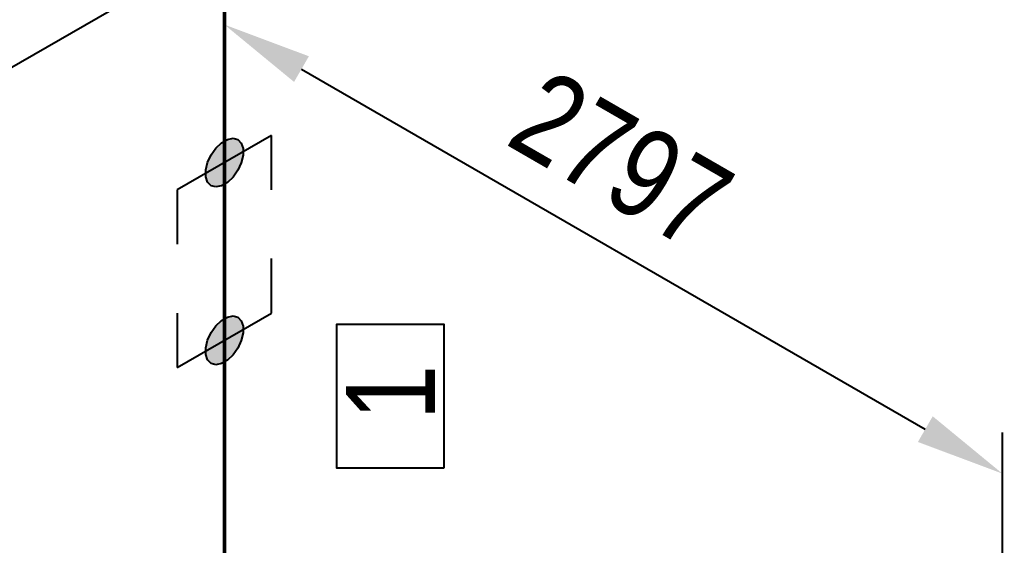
# Model space of a CAD drawing. Header units: millimetres. Extents: x 0 to 594, y 0 to 420.
# Drawn here: x 149.58 to 177.2, y 294.7 to 309.48 of the extents above; entities that cross this region are included whole.
import ezdxf
from ezdxf.enums import TextEntityAlignment as Align

# ---------------------------------------------------------------- set-up
doc = ezdxf.new("R2010")
doc.units = ezdxf.units.MM
doc.header["$LTSCALE"] = 0.25
for name, color, linetype in [('용접', 1, 'Continuous'), ('주석', 7, 'Continuous'), ('치수', 1, 'Continuous')]:
    doc.layers.add(name, color=color, linetype=linetype)
doc.layers.add('파이프 작은 보어', color=30, linetype='Continuous', lineweight=50)
doc.styles.add('AdskIsoAnnotation', font='arial.ttf', dxfattribs={"width": 0.8, "height": 1})
doc.styles.add('AdskIsoMetric', font='arial.ttf', dxfattribs={"width": 0.8, "height": 2.5})
doc.styles.add('AdskIsoMetric-30', font='arial.ttf', dxfattribs={"width": 0.8, "height": 2.5})
doc.styles.add('AdskIsoMetric30', font='arial.ttf', dxfattribs={"width": 0.8, "oblique": 29.99999992667191, "height": 2.5})
doc.dimstyles.new('AdskIsoMetric', dxfattribs={"dimtxt": 2.5, "dimasz": 2.5, "dimexe": 1, "dimexo": 2, "dimgap": 0.8, "dimtad": 1, "dimdec": 0, "dimrnd": 1, "dimzin": 0, "dimdsep": 46, "dimtxsty": 'AdskIsoMetric', "dimcen": 0, "dimclrt": 7, "dimadec": 0, "dimazin": 0, "dimtfac": 1, "dimtdec": 0, "dimtmove": 1, "dimatfit": 3, "dimfxl": 0, "dimfrac": 2, "dimtolj": 1, "dimtzin": 0, "dimarcsym": 0})

# ---------------------------------------------------------------- blocks, each defined once
blk = doc.blocks.new('*D79')
at = {"layer": 'Defpoints', "color": 0}
for p in [(177.2008364798166, 296.7169768662201), (155.3366572526753, 294.3402667063883), (177.2008364458823, 281.71697686622)]:
    blk.add_point(p, dxfattribs=at)
at = {"layer": '치수', "color": 0, "lineweight": -2}
for p, q in [((157.501720791896, 308.0902666991578), (175.0357729745301, 297.9669768734508)), ((177.2008364511069, 284.0263779444151), (177.2008364824289, 297.8716774053177))]:
    blk.add_line(p, q, dxfattribs=at)
at = {"layer": '치수', "color": 0}
for points in [[(157.7100541264344, 308.4511106167056), (157.2933874573575, 307.7294227816101), (155.3366572866095, 309.3402667063885)], [(175.2441063090686, 298.3278207909986), (174.8274396399917, 297.6061329559031), (177.2008364798166, 296.7169768662201)]]:
    blk.add_solid(points, dxfattribs=at)
at = {"layer": '치수', "color": 7, "insert": (166.4887173412702, 305.518519053659), "char_height": 2.5, "attachment_point": 5, "rotation": 329.9999998086487, "style": 'AdskIsoMetric-30'}
blk.add_mtext('\\A1;2797', dxfattribs=at)
blk = doc.blocks.new('*D80')
at = {"layer": 'Defpoints', "color": 0}
for p in [(155.3366573069698, 311.5849522538294), (155.3366572526753, 294.3402667063884), (142.3462762385542, 286.8402667033794)]:
    blk.add_point(p, dxfattribs=at)
at = {"layer": '치수', "color": 0, "lineweight": -2}
for p, q in [((153.3366573069698, 310.4302517111962), (141.3462762385542, 303.5076019481568)), ((142.3462762385542, 301.5849522194734), (142.3462762385542, 289.3402667033794)), ((153.3366572526753, 293.1855661637552), (141.3462762385542, 286.2629164320628))]:
    blk.add_line(p, q, dxfattribs=at)
at = {"layer": '치수', "color": 0}
for points in [[(141.9296095718875, 301.5849522194734), (142.7629429052208, 301.5849522194734), (142.3462762385542, 304.0849522194734)], [(141.9296095718875, 289.3402667033794), (142.7629429052208, 289.3402667033794), (142.3462762385542, 286.8402667033794)]]:
    blk.add_solid(points, dxfattribs=at)
at = {"layer": '치수', "color": 7, "insert": (140.0799767267958, 294.154160887475), "char_height": 2.5, "attachment_point": 5, "rotation": 90, "style": 'AdskIsoMetric-30'}
blk.add_mtext('\\A1;2132', dxfattribs=at)
blk = doc.blocks.new('*D81')
at = {"layer": 'Defpoints', "color": 0}
for p in [(99.85255646994459, 343.6187128026336), (155.3366573069698, 311.5849522538293), (142.3462762385543, 304.0849522740062)]:
    blk.add_point(p, dxfattribs=at)
at = {"layer": '치수', "color": 0, "lineweight": -2}
for p, q in [((97.85255646629066, 342.4640122662866), (85.86217540048769, 335.5413625550906)), ((89.02723891184823, 334.8687128233896), (140.1812127290207, 305.3349522738807)), ((153.3366573033158, 310.4302517174824), (141.3462762367273, 303.5076020058328))]:
    blk.add_line(p, q, dxfattribs=at)
at = {"layer": '치수', "color": 0}
for points in [[(89.23557224516065, 335.2295567416452), (88.8189055785358, 334.5078689051339), (86.86217540231465, 336.118712823264)], [(140.3895460623331, 305.6957961921363), (139.9728793957082, 304.974108355625), (142.3462762385543, 304.0849522740062)]]:
    blk.add_solid(points, dxfattribs=at)
at = {"layer": '치수', "color": 7, "insert": (110.9996651644411, 324.8008084457862), "char_height": 2.5, "attachment_point": 5, "rotation": 330.00000000332216, "style": 'AdskIsoMetric30'}
blk.add_mtext('\\A1;786', dxfattribs=at)
blk = doc.blocks.new('엘보우-3-Iso2DSkew180')
at = {"color": 0, "linetype": 'ByBlock', "lineweight": -2, "extrusion": (-0.7071067820508979, -0.40824828848254, 0.577350269532024)}
for p, q in [((1.913883473925182e-08, 6.12372435702531), (2.551861987779708e-13, 8.165021358265089e-05)), ((7.071115909978743e-05, -4.082510704832539e-05), (5.303300852416479, -3.06186219768554)), ((7.071115915277804e-05, -4.082510707899605e-05), (7.071115915277804e-05, -4.082510707899605e-05))]:
    blk.add_line(p, q, dxfattribs=at)
blk = doc.blocks.new('엘보우-11-Iso2DSkew90')
at = {"color": 0, "linetype": 'ByBlock', "lineweight": -2, "extrusion": (0.7071067813054693, 0.4082482889146709, -0.5773502701394212)}
for p, q in [((-5.303300858007194, 3.061862178993918), (-7.071068892025632e-05, 4.082483529642576e-05)), ((-2.46127760777622e-13, -8.1649670585071e-05), (-1.854789566380077e-08, -6.123724357353307)), ((-2.461220280586349e-13, -8.164967044893036e-05), (-2.461220280586349e-13, -8.164967044893036e-05))]:
    blk.add_line(p, q, dxfattribs=at)
blk = doc.blocks.new('SocketWeld-1-IsoRight')
blk.add_hatch(color=256).paths.add_polyline_path([(0.005530793552061862, 0.03712900250979031), (0.005745491398917849, 0.03692449524956867), (0.005960189245773835, 0.03671998798934702), (0.006174887092629819, 0.03651548072912537), (0.006389584939485805, 0.03631097346890373), (0.006604282786341792, 0.03610646620868208), (0.006818980633197778, 0.03590195894846045), (0.007033678480053763, 0.0356974516882388), (0.007248376326909748, 0.03549294442801715), (0.007463074173765733, 0.03528843716779551), (0.007677772020621718, 0.03508392990757386), (0.007892469867477703, 0.03487942264735222), (0.00810716771433369, 0.03467491538713058), (0.008321865561189674, 0.03447040812690894), (0.00853656340804566, 0.03426590086668729), (0.008751261254901648, 0.03406139360646564), (0.008965959101757633, 0.03385688634624399), (0.009180656948613617, 0.03365237908602235), (0.009395354795469605, 0.03344787182580071), (0.00961005264232559, 0.03324336456557907), (0.009824750489181576, 0.03303885730535742), (0.01003944833603756, 0.03283435004513578), (0.01025414618289355, 0.03262984278491413), (0.01046884402974953, 0.03242533552469249), (0.01068354187660552, 0.03222082826447084), (0.0108982397234615, 0.0320163210042492), (0.01111293757031749, 0.03181181374402756), (0.01132763541717348, 0.03160730648380591), (0.01154233326402946, 0.03140279922358427), (0.01175703111088545, 0.03119829196336262), (0.01197172895774143, 0.03099378470314098), (0.01218642680459742, 0.03078927744291934), (0.0124011246514534, 0.03058477018269769), (0.01261582249830939, 0.03038026292247605), (0.01283052034516538, 0.0301757556622544), (0.01304521819202136, 0.02997124840203276), (0.01325991603887735, 0.02976674114181112), (0.01347461388573333, 0.02956223388158947), (0.01368931173258932, 0.02935772662136782), (0.0139040095794453, 0.02915321936114618), (0.01411870742630129, 0.02894871210092454), (0.01433340527315728, 0.02874420484070289), (0.01454810312001326, 0.02853969758048125), (0.01476280096686925, 0.0283351903202596), (0.01497749881372523, 0.02813068306003796), (0.01519219666058122, 0.02792617579981631), (0.0154068945074372, 0.02772166853959467), (0.01562159235429319, 0.02751716127937303), (0.01583629020114918, 0.02731265401915138), (0.01605098804800516, 0.02710814675892974), (0.01605098804800515, 0.02710814675892975), (0.01623362094498464, 0.02684948573792589), (0.01641625384196413, 0.02659082471692202), (0.01659888673894361, 0.02633216369591817), (0.0167815196359231, 0.02607350267491431), (0.01696415253290259, 0.02581484165391045), (0.01714678542988208, 0.02555618063290659), (0.01732941832686156, 0.02529751961190273), (0.01751205122384105, 0.02503885859089887), (0.01769468412082054, 0.02478019756989501), (0.01787731701780002, 0.02452153654889115), (0.01805994991477951, 0.02426287552788729), (0.01824258281175899, 0.02400421450688343), (0.01842521570873848, 0.02374555348587958), (0.01860784860571797, 0.02348689246487572), (0.01879048150269746, 0.02322823144387186), (0.01897311439967694, 0.022969570422868), (0.01915574729665643, 0.02271090940186414), (0.01933838019363592, 0.02245224838086028), (0.0195210130906154, 0.02219358735985642), (0.01970364598759489, 0.02193492633885256), (0.01988627888457438, 0.0216762653178487), (0.02006891178155386, 0.02141760429684484), (0.02025154467853335, 0.02115894327584098), (0.02043417757551284, 0.02090028225483712), (0.02061681047249232, 0.02064162123383326), (0.02079944336947181, 0.02038296021282941), (0.0209820762664513, 0.02012429919182554), (0.02116470916343079, 0.01986563817082168), (0.02134734206041027, 0.01960697714981783), (0.02152997495738975, 0.01934831612881397), (0.02171260785436925, 0.01908965510781011), (0.02189524075134873, 0.01883099408680625), (0.02207787364832822, 0.01857233306580239), (0.0222605065453077, 0.01831367204479853), (0.02244313944228719, 0.01805501102379467), (0.02262577233926668, 0.01779635000279081), (0.02280840523624617, 0.01753768898178695), (0.02299103813322565, 0.01727902796078309), (0.02317367103020514, 0.01702036693977924), (0.02335630392718463, 0.01676170591877537), (0.02353893682416412, 0.01650304489777151), (0.0237215697211436, 0.01624438387676765), (0.02390420261812309, 0.01598572285576379), (0.02408683551510257, 0.01572706183475994), (0.02426946841208206, 0.01546840081375608), (0.02445210130906154, 0.01520973979275222), (0.02463473420604104, 0.01495107877174836), (0.02481736710302052, 0.0146924177507445), (0.025, 0.01443375672974064), (0.025, 0.01443375672974065), (0.02513269056666842, 0.01414626149088774), (0.02526538113333684, 0.01385876625203483), (0.02539807170000526, 0.01357127101318192), (0.02553076226667367, 0.013283775774329), (0.0256634528333421, 0.01299628053547609), (0.02579614340001051, 0.01270878529662318), (0.02592883396667893, 0.01242129005777027), (0.02606152453334735, 0.01213379481891736), (0.02619421510001577, 0.01184629958006445), (0.02632690566668419, 0.01155880434121154), (0.02645959623335261, 0.01127130910235863), (0.02659228680002103, 0.01098381386350571), (0.02672497736668944, 0.01069631862465281), (0.02685766793335786, 0.01040882338579989), (0.02699035850002628, 0.01012132814694698), (0.02712304906669471, 0.009833832908094068), (0.02725573963336312, 0.009546337669241158), (0.02738843020003154, 0.009258842430388246), (0.02752112076669996, 0.008971347191535334), (0.02765381133336838, 0.008683851952682425), (0.0277865019000368, 0.00839635671382951), (0.02791919246670522, 0.0081088614749766), (0.02805188303337364, 0.007821366236123688), (0.02818457360004206, 0.007533870997270775), (0.02831726416671047, 0.007246375758417863), (0.02844995473337889, 0.006958880519564954), (0.02858264530004731, 0.006671385280712042), (0.02871533586671573, 0.00638389004185913), (0.02884802643338415, 0.00609639480300622), (0.02898071700005257, 0.005808899564153308), (0.02911340756672099, 0.005521404325300396), (0.02924609813338941, 0.005233909086447484), (0.02937878870005783, 0.004946413847594573), (0.02951147926672625, 0.004658918608741662), (0.02964416983339467, 0.004371423369888747), (0.02977686040006309, 0.004083928131035838), (0.02990955096673151, 0.003796432892182925), (0.03004224153339992, 0.003508937653330014), (0.03017493210006834, 0.003221442414477103), (0.03030762266673676, 0.00293394717562419), (0.03044031323340518, 0.002646451936771278), (0.03057300380007361, 0.002358956697918367), (0.03070569436674202, 0.002071461459065457), (0.03083838493341044, 0.001783966220212544), (0.03097107550007885, 0.001496470981359632), (0.03110376606674728, 0.001208975742506724), (0.03123645663341569, 0.0009214805036538103), (0.03136914720008412, 0.0006339852648008957), (0.03150183776675253, 0.0003464900259479903), (0.03150183776675253, 0.0003464900259479977), (0.03157159732593483, 5.830260632207122e-05), (0.03164135688511714, -0.0002298848133038541), (0.03171111644429944, -0.0005180722329297834), (0.03178087600348176, -0.0008062596525557088), (0.03185063556266406, -0.001094447072181635), (0.03192039512184636, -0.00138263449180756), (0.03199015468102867, -0.001670821911433489), (0.03205991424021097, -0.001959009331059415), (0.03212967379939329, -0.00224719675068534), (0.03219943335857559, -0.002535384170311267), (0.03226919291775789, -0.002823571589937197), (0.0323389524769402, -0.003111759009563121), (0.0324087120361225, -0.003399946429189048), (0.03247847159530481, -0.003688133848814972), (0.03254823115448711, -0.003976321268440905), (0.03261799071366943, -0.00426450868806683), (0.03268775027285173, -0.004552696107692756), (0.03275750983203403, -0.004840883527318682), (0.03282726939121634, -0.005129070946944612), (0.03289702895039864, -0.005417258366570537), (0.03296678850958095, -0.005705445786196462), (0.03303654806876326, -0.005993633205822391), (0.03310630762794557, -0.006281820625448319), (0.03317606718712787, -0.006570008045074246), (0.03324582674631017, -0.006858195464700171), (0.03331558630549249, -0.007146382884326101), (0.03338534586467479, -0.007434570303952027), (0.03345510542385709, -0.007722757723577954), (0.0335248649830394, -0.008010945143203878), (0.03359462454222171, -0.008299132562829808), (0.03366438410140402, -0.008587319982455734), (0.03373414366058632, -0.00887550740208166), (0.03380390321976862, -0.009163694821707587), (0.03387366277895093, -0.009451882241333517), (0.03394342233813324, -0.009740069660959442), (0.03401318189731554, -0.01002825708058537), (0.03408294145649785, -0.01031644450021129), (0.03415270101568016, -0.01060463191983723), (0.03422246057486246, -0.01089281933946315), (0.03429222013404477, -0.01118100675908908), (0.03436197969322707, -0.011469194178715), (0.03443173925240938, -0.01175738159834093), (0.03450149881159169, -0.01204556901796686), (0.03457125837077399, -0.01233375643759278), (0.0346410179299563, -0.01262194385721871), (0.0347107774891386, -0.01291013127684464), (0.03478053704832091, -0.01319831869647057), (0.03485029660750322, -0.01348650611609649), (0.03492005616668552, -0.01377469353572242), (0.03492005616668552, -0.01377469353572241), (0.03492005616668552, -0.01403536334356855), (0.03492005616668552, -0.01429603315141468), (0.03492005616668552, -0.01455670295926082), (0.03492005616668552, -0.01481737276710695), (0.03492005616668552, -0.01507804257495309), (0.03492005616668552, -0.01533871238279922), (0.03492005616668552, -0.01559938219064536), (0.03492005616668552, -0.01586005199849149), (0.03492005616668552, -0.01612072180633763), (0.03492005616668552, -0.01638139161418376), (0.03492005616668552, -0.0166420614220299), (0.03492005616668552, -0.01690273122987604), (0.03492005616668552, -0.01716340103772217), (0.03492005616668552, -0.0174240708455683), (0.03492005616668552, -0.01768474065341444), (0.03492005616668552, -0.01794541046126058), (0.03492005616668552, -0.01820608026910672), (0.03492005616668552, -0.01846675007695285), (0.03492005616668552, -0.01872741988479899), (0.03492005616668552, -0.01898808969264512), (0.03492005616668552, -0.01924875950049125), (0.03492005616668552, -0.01950942930833739), (0.03492005616668552, -0.01977009911618353), (0.03492005616668552, -0.02003076892402966), (0.03492005616668552, -0.0202914387318758), (0.03492005616668552, -0.02055210853972194), (0.03492005616668552, -0.02081277834756807), (0.03492005616668552, -0.0210734481554142), (0.03492005616668552, -0.02133411796326034), (0.03492005616668552, -0.02159478777110648), (0.03492005616668552, -0.02185545757895262), (0.03492005616668552, -0.02211612738679876), (0.03492005616668552, -0.02237679719464489), (0.03492005616668552, -0.02263746700249102), (0.03492005616668552, -0.02289813681033716), (0.03492005616668552, -0.02315880661818329), (0.03492005616668552, -0.02341947642602943), (0.03492005616668552, -0.02368014623387556), (0.03492005616668552, -0.0239408160417217), (0.03492005616668552, -0.02420148584956783), (0.03492005616668552, -0.02446215565741397), (0.03492005616668552, -0.02472282546526011), (0.03492005616668552, -0.02498349527310624), (0.03492005616668552, -0.02524416508095238), (0.03492005616668552, -0.02550483488879852), (0.03492005616668552, -0.02576550469664465), (0.03492005616668552, -0.02602617450449079), (0.03492005616668552, -0.02628684431233692), (0.03492005616668552, -0.02654751412018305), (0.03492005616668552, -0.02654751412018305), (0.03485029660750322, -0.02675515013926407), (0.03478053704832091, -0.02696278615834509), (0.0347107774891386, -0.0271704221774261), (0.0346410179299563, -0.02737805819650713), (0.03457125837077399, -0.02758569421558814), (0.03450149881159169, -0.02779333023466916), (0.03443173925240937, -0.02800096625375018), (0.03436197969322707, -0.0282086022728312), (0.03429222013404477, -0.02841623829191222), (0.03422246057486246, -0.02862387431099324), (0.03415270101568016, -0.02883151033007426), (0.03408294145649785, -0.02903914634915527), (0.03401318189731554, -0.02924678236823629), (0.03394342233813324, -0.02945441838731731), (0.03387366277895094, -0.02966205440639834), (0.03380390321976862, -0.02986969042547935), (0.03373414366058632, -0.03007732644456037), (0.03366438410140402, -0.03028496246364139), (0.03359462454222172, -0.03049259848272241), (0.0335248649830394, -0.03070023450180343), (0.0334551054238571, -0.03090787052088445), (0.03338534586467479, -0.03111550653996547), (0.03331558630549249, -0.03132314255904649), (0.03324582674631017, -0.0315307785781275), (0.03317606718712787, -0.03173841459720853), (0.03310630762794557, -0.03194605061628954), (0.03303654806876326, -0.03215368663537056), (0.03296678850958096, -0.03236132265445158), (0.03289702895039864, -0.0325689586735326), (0.03282726939121634, -0.03277659469261361), (0.03275750983203404, -0.03298423071169464), (0.03268775027285173, -0.03319186673077566), (0.03261799071366942, -0.03339950274985667), (0.03254823115448711, -0.03360713876893769), (0.03247847159530481, -0.03381477478801871), (0.03240871203612251, -0.03402241080709974), (0.0323389524769402, -0.03423004682618075), (0.03226919291775789, -0.03443768284526177), (0.03219943335857559, -0.03464531886434279), (0.03212967379939329, -0.03485295488342381), (0.03205991424021097, -0.03506059090250482), (0.03199015468102867, -0.03526822692158585), (0.03192039512184636, -0.03547586294066687), (0.03185063556266406, -0.03568349895974789), (0.03178087600348175, -0.0358911349788289), (0.03171111644429944, -0.03609877099790992), (0.03164135688511714, -0.03630640701699094), (0.03157159732593484, -0.03651404303607196), (0.03150183776675253, -0.03672167905515298), (0.03150183776675253, -0.03672167905515297), (0.03136914720008412, -0.03685595642523602), (0.03123645663341569, -0.03699023379531906), (0.03110376606674727, -0.03712451116540209), (0.03097107550007885, -0.03725878853548513), (0.03083838493341044, -0.03739306590556817), (0.03070569436674202, -0.03752734327565121), (0.03057300380007361, -0.03766162064573425), (0.03044031323340518, -0.03779589801581729), (0.03030762266673677, -0.03793017538590034), (0.03017493210006834, -0.03806445275598337), (0.03004224153339993, -0.03819873012606641), (0.0299095509667315, -0.03833300749614945), (0.02977686040006309, -0.03846728486623249), (0.02964416983339467, -0.03860156223631554), (0.02951147926672625, -0.03873583960639857), (0.02937878870005783, -0.03887011697648161), (0.02924609813338941, -0.03900439434656465), (0.02911340756672099, -0.03913867171664769), (0.02898071700005257, -0.03927294908673074), (0.02884802643338415, -0.03940722645681378), (0.02871533586671573, -0.03954150382689681), (0.02858264530004731, -0.03967578119697986), (0.0284499547333789, -0.03981005856706289), (0.02831726416671048, -0.03994433593714593), (0.02818457360004206, -0.04007861330722898), (0.02805188303337364, -0.04021289067731201), (0.02791919246670522, -0.04034716804739506), (0.0277865019000368, -0.0404814454174781), (0.02765381133336838, -0.04061572278756113), (0.02752112076669996, -0.04075000015764418), (0.02738843020003155, -0.04088427752772722), (0.02725573963336313, -0.04101855489781026), (0.02712304906669471, -0.0411528322678933), (0.02699035850002629, -0.04128710963797634), (0.02685766793335787, -0.04142138700805938), (0.02672497736668945, -0.04155566437814241), (0.02659228680002102, -0.04168994174822546), (0.02645959623335261, -0.0418242191183085), (0.0263269056666842, -0.04195849648839153), (0.02619421510001577, -0.04209277385847458), (0.02606152453334735, -0.04222705122855762), (0.02592883396667893, -0.04236132859864066), (0.02579614340001051, -0.0424956059687237), (0.0256634528333421, -0.04262988333880674), (0.02553076226667368, -0.04276416070888978), (0.02539807170000526, -0.04289843807897282), (0.02526538113333684, -0.04303271544905586), (0.02513269056666842, -0.0431669928191389), (0.025, -0.04330127018922194), (0.025, -0.04330127018922193), (0.02481736710302052, -0.04334904490575781), (0.02463473420604103, -0.04339681962229371), (0.02445210130906154, -0.04344459433882959), (0.02426946841208206, -0.04349236905536547), (0.02408683551510258, -0.04354014377190136), (0.02390420261812309, -0.04358791848843723), (0.0237215697211436, -0.04363569320497312), (0.02353893682416411, -0.043683467921509), (0.02335630392718463, -0.04373124263804488), (0.02317367103020514, -0.04377901735458077), (0.02299103813322565, -0.04382679207111666), (0.02280840523624617, -0.04387456678765254), (0.02262577233926668, -0.04392234150418842), (0.02244313944228719, -0.0439701162207243), (0.0222605065453077, -0.04401789093726018), (0.02207787364832822, -0.04406566565379607), (0.02189524075134873, -0.04411344037033195), (0.02171260785436925, -0.04416121508686784), (0.02152997495738976, -0.04420898980340372), (0.02134734206041027, -0.04425676451993961), (0.02116470916343078, -0.04430453923647549), (0.0209820762664513, -0.04435231395301138), (0.02079944336947181, -0.04440008866954726), (0.02061681047249233, -0.04444786338608314), (0.02043417757551284, -0.04449563810261903), (0.02025154467853335, -0.0445434128191549), (0.02006891178155387, -0.04459118753569079), (0.01988627888457438, -0.04463896225222667), (0.01970364598759489, -0.04468673696876255), (0.0195210130906154, -0.04473451168529844), (0.01933838019363592, -0.04478228640183432), (0.01915574729665643, -0.04483006111837021), (0.01897311439967694, -0.04487783583490609), (0.01879048150269745, -0.04492561055144197), (0.01860784860571797, -0.04497338526797786), (0.01842521570873848, -0.04502115998451374), (0.018242582811759, -0.04506893470104963), (0.01805994991477951, -0.04511670941758551), (0.01787731701780002, -0.04516448413412139), (0.01769468412082054, -0.04521225885065728), (0.01751205122384105, -0.04526003356719316), (0.01732941832686156, -0.04530780828372905), (0.01714678542988207, -0.04535558300026492), (0.01696415253290259, -0.0454033577168008), (0.0167815196359231, -0.04545113243333669), (0.01659888673894361, -0.04549890714987258), (0.01641625384196413, -0.04554668186640846), (0.01623362094498464, -0.04559445658294435), (0.01605098804800516, -0.04564223129948022), (0.01605098804800516, -0.04564223129948022), (0.01583629020114918, -0.0455988268403484), (0.01562159235429319, -0.04555542238121656), (0.0154068945074372, -0.04551201792208474), (0.01519219666058122, -0.0454686134629529), (0.01497749881372523, -0.04542520900382108), (0.01476280096686925, -0.04538180454468926), (0.01454810312001326, -0.04533840008555743), (0.01433340527315728, -0.0452949956264256), (0.01411870742630129, -0.04525159116729377), (0.01390400957944531, -0.04520818670816194), (0.01368931173258932, -0.04516478224903011), (0.01347461388573333, -0.04512137778989828), (0.01325991603887735, -0.04507797333076645), (0.01304521819202136, -0.04503456887163462), (0.01283052034516538, -0.0449911644125028), (0.01261582249830939, -0.04494775995337097), (0.0124011246514534, -0.04490435549423914), (0.01218642680459742, -0.04486095103510732), (0.01197172895774143, -0.04481754657597548), (0.01175703111088545, -0.04477414211684366), (0.01154233326402946, -0.04473073765771183), (0.01132763541717348, -0.04468733319858), (0.01111293757031749, -0.04464392873944817), (0.0108982397234615, -0.04460052428031634), (0.01068354187660552, -0.04455711982118452), (0.01046884402974953, -0.04451371536205269), (0.01025414618289355, -0.04447031090292085), (0.01003944833603756, -0.04442690644378903), (0.009824750489181576, -0.04438350198465719), (0.00961005264232559, -0.04434009752552537), (0.009395354795469602, -0.04429669306639353), (0.009180656948613619, -0.04425328860726171), (0.008965959101757631, -0.04420988414812989), (0.008751261254901645, -0.04416647968899806), (0.008536563408045659, -0.04412307522986622), (0.008321865561189672, -0.04407967077073439), (0.00810716771433369, -0.04403626631160257), (0.0078924698674777, -0.04399286185247074), (0.007677772020621717, -0.04394945739333891), (0.007463074173765729, -0.04390605293420708), (0.007248376326909743, -0.04386264847507525), (0.007033678480053755, -0.04381924401594343), (0.006818980633197773, -0.04377583955681159), (0.006604282786341786, -0.04373243509767977), (0.006389584939485798, -0.04368903063854794), (0.006174887092629814, -0.04364562617941611), (0.005960189245773828, -0.04360222172028428), (0.005745491398917842, -0.04355881726115245), (0.005530793552061857, -0.04351541280202062), (0.005530793552061866, -0.04351541280202063), (0.005305046876467502, -0.04338507789809756), (0.005079300200873141, -0.0432547429941745), (0.004853553525278781, -0.04312440809025143), (0.00462780684968442, -0.04299407318632836), (0.004402060174090058, -0.04286373828240529), (0.004176313498495695, -0.04273340337848222), (0.003950566822901335, -0.04260306847455915), (0.003724820147306971, -0.04247273357063609), (0.003499073471712612, -0.04234239866671302), (0.003273326796118249, -0.04221206376278995), (0.003047580120523889, -0.04208172885886688), (0.002821833444929527, -0.04195139395494382), (0.002596086769335168, -0.04182105905102074), (0.002370340093740804, -0.04169072414709768), (0.002144593418146441, -0.04156038924317461), (0.001918846742552079, -0.04143005433925154), (0.001693100066957717, -0.04129971943532848), (0.001467353391363356, -0.04116938453140541), (0.001241606715768995, -0.04103904962748234), (0.001015860040174633, -0.04090871472355927), (0.000790113364580269, -0.0407783798196362), (0.0005643666889859084, -0.04064804491571314), (0.0003386200133915496, -0.04051771001179007), (0.0001128733377971855, -0.040387375107867), (-0.0001128733377971768, -0.04025704020394394), (-0.0003386200133915392, -0.04012670530002087), (-0.0005643666889859015, -0.03999637039609781), (-0.0007901133645802604, -0.03986603549217474), (-0.001015860040174624, -0.03973570058825166), (-0.001241606715768985, -0.0396053656843286), (-0.001467353391363347, -0.03947503078040553), (-0.00169310006695771, -0.03934469587648247), (-0.00191884674255207, -0.0392143609725594), (-0.002144593418146431, -0.03908402606863633), (-0.002370340093740793, -0.03895369116471326), (-0.002596086769335156, -0.03882335626079018), (-0.002821833444929516, -0.03869302135686712), (-0.003047580120523878, -0.03856268645294406), (-0.003273326796118241, -0.03843235154902098), (-0.003499073471712601, -0.03830201664509792), (-0.003724820147306965, -0.03817168174117486), (-0.003950566822901326, -0.03804134683725179), (-0.004176313498495687, -0.03791101193332871), (-0.004402060174090049, -0.03778067702940564), (-0.004627806849684413, -0.03765034212548259), (-0.004853553525278772, -0.03752000722155951), (-0.005079300200873136, -0.03738967231763644), (-0.005305046876467497, -0.03725933741371337), (-0.005530793552061857, -0.03712900250979032), (-0.00553079355206185, -0.03712900250979032), (-0.005745491398917837, -0.03692449524956867), (-0.005960189245773823, -0.03671998798934703), (-0.006174887092629807, -0.03651548072912537), (-0.006389584939485794, -0.03631097346890373), (-0.006604282786341779, -0.03610646620868209), (-0.006818980633197766, -0.03590195894846045), (-0.007033678480053751, -0.0356974516882388), (-0.007248376326909737, -0.03549294442801716), (-0.007463074173765722, -0.03528843716779551), (-0.007677772020621708, -0.03508392990757387), (-0.007892469867477693, -0.03487942264735223), (-0.008107167714333677, -0.03467491538713058), (-0.008321865561189665, -0.03447040812690894), (-0.00853656340804565, -0.03426590086668729), (-0.008751261254901634, -0.03406139360646565), (-0.008965959101757622, -0.033856886346244), (-0.009180656948613607, -0.03365237908602236), (-0.009395354795469595, -0.03344787182580072), (-0.00961005264232558, -0.03324336456557907), (-0.009824750489181567, -0.03303885730535742), (-0.01003944833603755, -0.03283435004513578), (-0.01025414618289354, -0.03262984278491414), (-0.01046884402974952, -0.0324253355246925), (-0.01068354187660551, -0.03222082826447085), (-0.0108982397234615, -0.03201632100424921), (-0.01111293757031748, -0.03181181374402756), (-0.01132763541717347, -0.03160730648380592), (-0.01154233326402945, -0.03140279922358428), (-0.01175703111088544, -0.03119829196336263), (-0.01197172895774143, -0.03099378470314099), (-0.01218642680459741, -0.03078927744291934), (-0.0124011246514534, -0.0305847701826977), (-0.01261582249830938, -0.03038026292247605), (-0.01283052034516537, -0.03017575566225441), (-0.01304521819202136, -0.02997124840203276), (-0.01325991603887734, -0.02976674114181112), (-0.01347461388573333, -0.02956223388158947), (-0.01368931173258931, -0.02935772662136783), (-0.0139040095794453, -0.02915321936114618), (-0.01411870742630128, -0.02894871210092454), (-0.01433340527315727, -0.02874420484070289), (-0.01454810312001326, -0.02853969758048125), (-0.01476280096686924, -0.02833519032025961), (-0.01497749881372523, -0.02813068306003796), (-0.01519219666058121, -0.02792617579981631), (-0.0154068945074372, -0.02772166853959467), (-0.01562159235429319, -0.02751716127937303), (-0.01583629020114917, -0.02731265401915139), (-0.01605098804800515, -0.02710814675892974), (-0.01605098804800515, -0.02710814675892975), (-0.01623362094498464, -0.02684948573792589), (-0.01641625384196413, -0.02659082471692203), (-0.01659888673894361, -0.02633216369591817), (-0.01678151963592309, -0.02607350267491431), (-0.01696415253290258, -0.02581484165391045), (-0.01714678542988207, -0.02555618063290659), (-0.01732941832686156, -0.02529751961190274), (-0.01751205122384104, -0.02503885859089888), (-0.01769468412082053, -0.02478019756989502), (-0.01787731701780002, -0.02452153654889116), (-0.0180599499147795, -0.0242628755278873), (-0.01824258281175899, -0.02400421450688344), (-0.01842521570873848, -0.02374555348587958), (-0.01860784860571796, -0.02348689246487572), (-0.01879048150269745, -0.02322823144387186), (-0.01897311439967694, -0.022969570422868), (-0.01915574729665642, -0.02271090940186414), (-0.01933838019363591, -0.02245224838086029), (-0.0195210130906154, -0.02219358735985642), (-0.01970364598759488, -0.02193492633885256), (-0.01988627888457437, -0.0216762653178487), (-0.02006891178155386, -0.02141760429684485), (-0.02025154467853334, -0.02115894327584099), (-0.02043417757551283, -0.02090028225483712), (-0.02061681047249232, -0.02064162123383327), (-0.0207994433694718, -0.02038296021282941), (-0.02098207626645129, -0.02012429919182555), (-0.02116470916343078, -0.01986563817082169), (-0.02134734206041027, -0.01960697714981783), (-0.02152997495738975, -0.01934831612881397), (-0.02171260785436924, -0.01908965510781011), (-0.02189524075134873, -0.01883099408680625), (-0.02207787364832821, -0.01857233306580239), (-0.0222605065453077, -0.01831367204479854), (-0.02244313944228719, -0.01805501102379467), (-0.02262577233926667, -0.01779635000279082), (-0.02280840523624616, -0.01753768898178695), (-0.02299103813322565, -0.01727902796078309), (-0.02317367103020514, -0.01702036693977924), (-0.02335630392718462, -0.01676170591877538), (-0.02353893682416411, -0.01650304489777152), (-0.02372156972114359, -0.01624438387676766), (-0.02390420261812308, -0.0159857228557638), (-0.02408683551510257, -0.01572706183475994), (-0.02426946841208206, -0.01546840081375608), (-0.02445210130906154, -0.01520973979275222), (-0.02463473420604103, -0.01495107877174836), (-0.02481736710302052, -0.0146924177507445), (-0.025, -0.01443375672974064), (-0.025, -0.01443375672974065), (-0.02513269056666841, -0.01414626149088774), (-0.02526538113333683, -0.01385876625203483), (-0.02539807170000525, -0.01357127101318192), (-0.02553076226667367, -0.01328377577432901), (-0.02566345283334209, -0.0129962805354761), (-0.02579614340001051, -0.01270878529662318), (-0.02592883396667893, -0.01242129005777028), (-0.02606152453334735, -0.01213379481891736), (-0.02619421510001577, -0.01184629958006445), (-0.02632690566668419, -0.01155880434121154), (-0.02645959623335261, -0.01127130910235863), (-0.02659228680002102, -0.01098381386350572), (-0.02672497736668944, -0.01069631862465281), (-0.02685766793335786, -0.0104088233857999), (-0.02699035850002628, -0.01012132814694698), (-0.0271230490666947, -0.009833832908094071), (-0.02725573963336312, -0.009546337669241161), (-0.02738843020003154, -0.009258842430388246), (-0.02752112076669996, -0.008971347191535337), (-0.02765381133336837, -0.008683851952682427), (-0.0277865019000368, -0.008396356713829514), (-0.02791919246670521, -0.008108861474976602), (-0.02805188303337364, -0.00782136623612369), (-0.02818457360004205, -0.007533870997270779), (-0.02831726416671047, -0.007246375758417868), (-0.02844995473337889, -0.006958880519564957), (-0.02858264530004731, -0.006671385280712045), (-0.02871533586671574, -0.006383890041859131), (-0.02884802643338415, -0.006096394803006223), (-0.02898071700005257, -0.00580889956415331), (-0.02911340756672099, -0.005521404325300399), (-0.02924609813338941, -0.00523390908644749), (-0.02937878870005783, -0.004946413847594573), (-0.02951147926672625, -0.004658918608741662), (-0.02964416983339466, -0.004371423369888756), (-0.02977686040006308, -0.00408392813103584), (-0.0299095509667315, -0.003796432892182928), (-0.03004224153339992, -0.003508937653330017), (-0.03017493210006834, -0.003221442414477106), (-0.03030762266673676, -0.002933947175624193), (-0.03044031323340518, -0.002646451936771281), (-0.0305730038000736, -0.002358956697918373), (-0.03070569436674202, -0.002071461459065457), (-0.03083838493341044, -0.001783966220212547), (-0.03097107550007885, -0.001496470981359638), (-0.03110376606674728, -0.001208975742506724), (-0.03123645663341569, -0.0009214805036538131), (-0.03136914720008412, -0.000633985264800902), (-0.03150183776675253, -0.0003464900259479903), (-0.03150183776675253, -0.0003464900259480006), (-0.03157159732593483, -5.830260632207406e-05), (-0.03164135688511714, 0.0002298848133038513), (-0.03171111644429944, 0.0005180722329297806), (-0.03178087600348176, 0.000806259652555706), (-0.03185063556266406, 0.001094447072181632), (-0.03192039512184636, 0.001382634491807557), (-0.03199015468102867, 0.001670821911433487), (-0.03205991424021098, 0.001959009331059412), (-0.03212967379939328, 0.002247196750685338), (-0.03219943335857559, 0.002535384170311264), (-0.03226919291775789, 0.00282357158993719), (-0.0323389524769402, 0.003111759009563118), (-0.0324087120361225, 0.003399946429189045), (-0.03247847159530481, 0.003688133848814969), (-0.03254823115448711, 0.003976321268440895), (-0.03261799071366943, 0.004264508688066828), (-0.03268775027285173, 0.004552696107692752), (-0.03275750983203403, 0.004840883527318679), (-0.03282726939121634, 0.005129070946944604), (-0.03289702895039864, 0.005417258366570534), (-0.03296678850958095, 0.005705445786196459), (-0.03303654806876326, 0.005993633205822385), (-0.03310630762794556, 0.006281820625448313), (-0.03317606718712787, 0.006570008045074243), (-0.03324582674631017, 0.006858195464700168), (-0.03331558630549248, 0.007146382884326095), (-0.03338534586467479, 0.00743457030395202), (-0.03345510542385709, 0.00772275772357795), (-0.0335248649830394, 0.008010945143203874), (-0.0335946245422217, 0.008299132562829803), (-0.03366438410140401, 0.008587319982455727), (-0.03373414366058632, 0.008875507402081656), (-0.03380390321976862, 0.009163694821707584), (-0.03387366277895093, 0.00945188224133351), (-0.03394342233813323, 0.009740069660959435), (-0.03401318189731554, 0.01002825708058536), (-0.03408294145649785, 0.01031644450021129), (-0.03415270101568015, 0.01060463191983722), (-0.03422246057486246, 0.01089281933946314), (-0.03429222013404476, 0.01118100675908907), (-0.03436197969322707, 0.011469194178715), (-0.03443173925240937, 0.01175738159834093), (-0.03450149881159168, 0.01204556901796685), (-0.03457125837077399, 0.01233375643759278), (-0.0346410179299563, 0.01262194385721871), (-0.0347107774891386, 0.01291013127684464), (-0.0347805370483209, 0.01319831869647056), (-0.03485029660750321, 0.01348650611609649), (-0.03492005616668552, 0.01377469353572242), (-0.03492005616668552, 0.0137746935357224), (-0.03492005616668552, 0.01403536334356854), (-0.03492005616668552, 0.01429603315141467), (-0.03492005616668552, 0.01455670295926081), (-0.03492005616668552, 0.01481737276710694), (-0.03492005616668552, 0.01507804257495308), (-0.03492005616668552, 0.01533871238279922), (-0.03492005616668552, 0.01559938219064535), (-0.03492005616668552, 0.01586005199849149), (-0.03492005616668551, 0.01612072180633762), (-0.03492005616668551, 0.01638139161418375), (-0.03492005616668551, 0.01664206142202989), (-0.03492005616668552, 0.01690273122987603), (-0.03492005616668552, 0.01716340103772216), (-0.03492005616668552, 0.0174240708455683), (-0.03492005616668552, 0.01768474065341444), (-0.03492005616668552, 0.01794541046126057), (-0.03492005616668551, 0.01820608026910671), (-0.03492005616668551, 0.01846675007695284), (-0.03492005616668552, 0.01872741988479898), (-0.03492005616668552, 0.01898808969264511), (-0.03492005616668552, 0.01924875950049125), (-0.03492005616668552, 0.01950942930833739), (-0.03492005616668552, 0.01977009911618352), (-0.03492005616668551, 0.02003076892402966), (-0.03492005616668552, 0.0202914387318758), (-0.03492005616668552, 0.02055210853972193), (-0.03492005616668552, 0.02081277834756807), (-0.03492005616668552, 0.0210734481554142), (-0.03492005616668552, 0.02133411796326034), (-0.03492005616668552, 0.02159478777110647), (-0.03492005616668552, 0.02185545757895261), (-0.03492005616668552, 0.02211612738679875), (-0.03492005616668552, 0.02237679719464488), (-0.03492005616668552, 0.02263746700249102), (-0.03492005616668552, 0.02289813681033715), (-0.03492005616668552, 0.02315880661818329), (-0.03492005616668552, 0.02341947642602943), (-0.03492005616668552, 0.02368014623387556), (-0.03492005616668552, 0.0239408160417217), (-0.03492005616668552, 0.02420148584956783), (-0.03492005616668552, 0.02446215565741397), (-0.03492005616668552, 0.0247228254652601), (-0.03492005616668552, 0.02498349527310624), (-0.03492005616668552, 0.02524416508095238), (-0.03492005616668552, 0.02550483488879851), (-0.03492005616668552, 0.02576550469664465), (-0.03492005616668552, 0.02602617450449078), (-0.03492005616668552, 0.02628684431233692), (-0.03492005616668552, 0.02654751412018305), (-0.03492005616668552, 0.02654751412018305), (-0.03485029660750322, 0.02675515013926406), (-0.03478053704832091, 0.02696278615834508), (-0.0347107774891386, 0.0271704221774261), (-0.0346410179299563, 0.02737805819650712), (-0.03457125837077399, 0.02758569421558814), (-0.03450149881159169, 0.02779333023466916), (-0.03443173925240938, 0.02800096625375018), (-0.03436197969322707, 0.02820860227283119), (-0.03429222013404477, 0.02841623829191221), (-0.03422246057486246, 0.02862387431099323), (-0.03415270101568016, 0.02883151033007425), (-0.03408294145649785, 0.02903914634915527), (-0.03401318189731554, 0.02924678236823629), (-0.03394342233813324, 0.02945441838731731), (-0.03387366277895094, 0.02966205440639833), (-0.03380390321976862, 0.02986969042547934), (-0.03373414366058632, 0.03007732644456037), (-0.03366438410140402, 0.03028496246364138), (-0.03359462454222172, 0.03049259848272241), (-0.0335248649830394, 0.03070023450180343), (-0.03345510542385709, 0.03090787052088444), (-0.03338534586467479, 0.03111550653996546), (-0.03331558630549249, 0.03132314255904648), (-0.03324582674631017, 0.0315307785781275), (-0.03317606718712787, 0.03173841459720851), (-0.03310630762794557, 0.03194605061628954), (-0.03303654806876326, 0.03215368663537056), (-0.03296678850958096, 0.03236132265445157), (-0.03289702895039865, 0.0325689586735326), (-0.03282726939121634, 0.03277659469261361), (-0.03275750983203404, 0.03298423071169463), (-0.03268775027285174, 0.03319186673077565), (-0.03261799071366943, 0.03339950274985667), (-0.03254823115448711, 0.03360713876893769), (-0.03247847159530481, 0.0338147747880187), (-0.03240871203612251, 0.03402241080709973), (-0.0323389524769402, 0.03423004682618074), (-0.03226919291775789, 0.03443768284526176), (-0.03219943335857559, 0.03464531886434279), (-0.03212967379939329, 0.0348529548834238), (-0.03205991424021098, 0.03506059090250482), (-0.03199015468102867, 0.03526822692158584), (-0.03192039512184636, 0.03547586294066686), (-0.03185063556266406, 0.03568349895974788), (-0.03178087600348175, 0.0358911349788289), (-0.03171111644429945, 0.03609877099790992), (-0.03164135688511714, 0.03630640701699094), (-0.03157159732593483, 0.03651404303607196), (-0.03150183776675253, 0.03672167905515297), (-0.03150183776675253, 0.03672167905515297), (-0.03136914720008412, 0.03685595642523601), (-0.03123645663341569, 0.03699023379531905), (-0.03110376606674728, 0.03712451116540209), (-0.03097107550007886, 0.03725878853548512), (-0.03083838493341044, 0.03739306590556817), (-0.03070569436674202, 0.03752734327565121), (-0.0305730038000736, 0.03766162064573425), (-0.03044031323340518, 0.03779589801581729), (-0.03030762266673676, 0.03793017538590033), (-0.03017493210006834, 0.03806445275598336), (-0.03004224153339993, 0.03819873012606641), (-0.02990955096673151, 0.03833300749614945), (-0.02977686040006309, 0.03846728486623249), (-0.02964416983339467, 0.03860156223631553), (-0.02951147926672625, 0.03873583960639857), (-0.02937878870005783, 0.03887011697648161), (-0.02924609813338941, 0.03900439434656465), (-0.02911340756672099, 0.03913867171664769), (-0.02898071700005258, 0.03927294908673073), (-0.02884802643338416, 0.03940722645681377), (-0.02871533586671574, 0.03954150382689681), (-0.02858264530004732, 0.03967578119697985), (-0.0284499547333789, 0.03981005856706289), (-0.02831726416671048, 0.03994433593714593), (-0.02818457360004206, 0.04007861330722897), (-0.02805188303337364, 0.04021289067731201), (-0.02791919246670522, 0.04034716804739506), (-0.0277865019000368, 0.04048144541747809), (-0.02765381133336839, 0.04061572278756113), (-0.02752112076669997, 0.04075000015764417), (-0.02738843020003155, 0.04088427752772721), (-0.02725573963336313, 0.04101855489781026), (-0.02712304906669471, 0.04115283226789329), (-0.02699035850002629, 0.04128710963797633), (-0.02685766793335787, 0.04142138700805937), (-0.02672497736668945, 0.04155566437814241), (-0.02659228680002103, 0.04168994174822545), (-0.02645959623335262, 0.0418242191183085), (-0.02632690566668419, 0.04195849648839153), (-0.02619421510001578, 0.04209277385847458), (-0.02606152453334736, 0.04222705122855762), (-0.02592883396667894, 0.04236132859864065), (-0.02579614340001052, 0.04249560596872369), (-0.0256634528333421, 0.04262988333880674), (-0.02553076226667368, 0.04276416070888978), (-0.02539807170000526, 0.04289843807897281), (-0.02526538113333684, 0.04303271544905585), (-0.02513269056666843, 0.0431669928191389), (-0.025, 0.04330127018922193), (-0.02500000000000001, 0.04330127018922193), (-0.02481736710302052, 0.04334904490575781), (-0.02463473420604104, 0.0433968196222937), (-0.02445210130906155, 0.04344459433882958), (-0.02426946841208206, 0.04349236905536547), (-0.02408683551510258, 0.04354014377190135), (-0.02390420261812309, 0.04358791848843723), (-0.0237215697211436, 0.04363569320497311), (-0.02353893682416412, 0.043683467921509), (-0.02335630392718463, 0.04373124263804488), (-0.02317367103020515, 0.04377901735458076), (-0.02299103813322565, 0.04382679207111665), (-0.02280840523624617, 0.04387456678765253), (-0.02262577233926669, 0.04392234150418842), (-0.0224431394422872, 0.0439701162207243), (-0.02226050654530771, 0.04401789093726018), (-0.02207787364832822, 0.04406566565379606), (-0.02189524075134874, 0.04411344037033195), (-0.02171260785436925, 0.04416121508686784), (-0.02152997495738977, 0.04420898980340372), (-0.02134734206041028, 0.0442567645199396), (-0.02116470916343079, 0.04430453923647548), (-0.0209820762664513, 0.04435231395301137), (-0.02079944336947181, 0.04440008866954725), (-0.02061681047249233, 0.04444786338608314), (-0.02043417757551284, 0.04449563810261901), (-0.02025154467853335, 0.0445434128191549), (-0.02006891178155387, 0.04459118753569079), (-0.01988627888457438, 0.04463896225222667), (-0.0197036459875949, 0.04468673696876256), (-0.01952101309061541, 0.04473451168529844), (-0.01933838019363592, 0.04478228640183432), (-0.01915574729665644, 0.04483006111837021), (-0.01897311439967695, 0.04487783583490609), (-0.01879048150269746, 0.04492561055144197), (-0.01860784860571797, 0.04497338526797785), (-0.01842521570873849, 0.04502115998451374), (-0.018242582811759, 0.04506893470104962), (-0.01805994991477951, 0.04511670941758551), (-0.01787731701780003, 0.04516448413412139), (-0.01769468412082054, 0.04521225885065727), (-0.01751205122384105, 0.04526003356719316), (-0.01732941832686157, 0.04530780828372904), (-0.01714678542988208, 0.04535558300026492), (-0.01696415253290259, 0.0454033577168008), (-0.0167815196359231, 0.04545113243333669), (-0.01659888673894362, 0.04549890714987258), (-0.01641625384196413, 0.04554668186640846), (-0.01623362094498464, 0.04559445658294434), (-0.01605098804800516, 0.04564223129948022), (-0.01605098804800516, 0.04564223129948022), (-0.01583629020114918, 0.04559882684034839), (-0.01562159235429319, 0.04555542238121656), (-0.01540689450743721, 0.04551201792208474), (-0.01519219666058122, 0.0454686134629529), (-0.01497749881372524, 0.04542520900382108), (-0.01476280096686925, 0.04538180454468925), (-0.01454810312001326, 0.04533840008555742), (-0.01433340527315728, 0.0452949956264256), (-0.0141187074263013, 0.04525159116729377), (-0.01390400957944531, 0.04520818670816194), (-0.01368931173258933, 0.04516478224903012), (-0.01347461388573334, 0.04512137778989828), (-0.01325991603887735, 0.04507797333076645), (-0.01304521819202136, 0.04503456887163462), (-0.01283052034516538, 0.0449911644125028), (-0.01261582249830939, 0.04494775995337097), (-0.01240112465145341, 0.04490435549423914), (-0.01218642680459742, 0.0448609510351073), (-0.01197172895774143, 0.04481754657597549), (-0.01175703111088545, 0.04477414211684366), (-0.01154233326402947, 0.04473073765771182), (-0.01132763541717348, 0.04468733319858), (-0.01111293757031749, 0.04464392873944817), (-0.01089823972346151, 0.04460052428031634), (-0.01068354187660552, 0.0445571198211845), (-0.01046884402974953, 0.04451371536205269), (-0.01025414618289355, 0.04447031090292085), (-0.01003944833603756, 0.04442690644378902), (-0.009824750489181577, 0.04438350198465719), (-0.009610052642325593, 0.04434009752552537), (-0.009395354795469605, 0.04429669306639354), (-0.009180656948613619, 0.04425328860726171), (-0.008965959101757633, 0.04420988414812988), (-0.008751261254901648, 0.04416647968899806), (-0.008536563408045662, 0.04412307522986622), (-0.008321865561189676, 0.04407967077073439), (-0.008107167714333691, 0.04403626631160257), (-0.007892469867477705, 0.04399286185247074), (-0.007677772020621719, 0.04394945739333891), (-0.007463074173765731, 0.04390605293420708), (-0.007248376326909747, 0.04386264847507526), (-0.00703367848005376, 0.04381924401594343), (-0.006818980633197776, 0.0437758395568116), (-0.006604282786341792, 0.04373243509767977), (-0.006389584939485802, 0.04368903063854794), (-0.006174887092629819, 0.04364562617941611), (-0.005960189245773833, 0.04360222172028429), (-0.005745491398917847, 0.04355881726115245), (-0.005530793552061861, 0.04351541280202063), (-0.005530793552061868, 0.04351541280202062), (-0.005305046876467505, 0.04338507789809756), (-0.005079300200873145, 0.04325474299417449), (-0.004853553525278782, 0.04312440809025143), (-0.004627806849684422, 0.04299407318632836), (-0.004402060174090058, 0.04286373828240529), (-0.004176313498495697, 0.04273340337848222), (-0.003950566822901336, 0.04260306847455915), (-0.003724820147306972, 0.04247273357063609), (-0.00349907347171261, 0.04234239866671302), (-0.003273326796118249, 0.04221206376278995), (-0.003047580120523889, 0.04208172885886688), (-0.002821833444929527, 0.04195139395494382), (-0.002596086769335164, 0.04182105905102074), (-0.002370340093740804, 0.04169072414709768), (-0.00214459341814644, 0.04156038924317461), (-0.001918846742552077, 0.04143005433925154), (-0.001693100066957717, 0.04129971943532848), (-0.001467353391363353, 0.04116938453140541), (-0.001241606715768994, 0.04103904962748234), (-0.00101586004017463, 0.04090871472355927), (-0.0007901133645802673, 0.0407783798196362), (-0.0005643666889859067, 0.04064804491571314), (-0.0003386200133915426, 0.04051771001179007), (-0.000112873337797182, 0.040387375107867), (0.0001128733377971803, 0.04025704020394394), (0.0003386200133915426, 0.04012670530002087), (0.0005643666889859067, 0.0399963703960978), (0.0007901133645802673, 0.03986603549217473), (0.00101586004017463, 0.03973570058825165), (0.001241606715768992, 0.0396053656843286), (0.001467353391363353, 0.03947503078040553), (0.001693100066957717, 0.03934469587648246), (0.001918846742552079, 0.03921436097255939), (0.00214459341814644, 0.03908402606863632), (0.002370340093740802, 0.03895369116471326), (0.002596086769335164, 0.03882335626079018), (0.002821833444929527, 0.03869302135686712), (0.003047580120523889, 0.03856268645294406), (0.003273326796118251, 0.03843235154902098), (0.003499073471712612, 0.03830201664509791), (0.003724820147306976, 0.03817168174117484), (0.003950566822901336, 0.03804134683725178), (0.004176313498495699, 0.03791101193332871), (0.004402060174090063, 0.03778067702940564), (0.004627806849684423, 0.03765034212548257), (0.004853553525278786, 0.03752000722155951), (0.005079300200873148, 0.03738967231763644), (0.005305046876467509, 0.03725933741371337)], flags=0)
at = {"color": 0, "linetype": 'ByBlock', "lineweight": -2, "extrusion": (0.7071067811865476, 0.408248290463863, -0.5773502691896257)}
for p, q in [((-2.081668171172169e-17, 0.1020620726159658), (-0.08838834764831845, 0.1530931089239486)), ((0, -0.1020620726159658), (-2.081668171172169e-17, 0.1020620726159658)), ((-0.03150183776675253, 0.03672167905515297), (-0.02500000000000001, 0.04330127018922193)), ((-0.02500000000000001, 0.04330127018922193), (-0.01605098804800516, 0.04564223129948022)), ((-0.01605098804800516, 0.04564223129948022), (-0.005530793552061868, 0.04351541280202062)), ((-0.005530793552061868, 0.04351541280202062), (0.005530793552061862, 0.03712900250979031)), ((0.005530793552061862, 0.03712900250979031), (0.01605098804800515, 0.02710814675892975)), ((-0.03492005616668552, 0.02654751412018305), (-0.03150183776675253, 0.03672167905515297)), ((-0.03492005616668552, 0.0137746935357224), (-0.03492005616668552, 0.02654751412018305)), ((0.01605098804800515, 0.02710814675892975), (0.025, 0.01443375672974065)), ((-0.03150183776675253, -0.0003464900259480006), (-0.03492005616668552, 0.0137746935357224)), ((0.025, 0.01443375672974065), (0.03150183776675253, 0.0003464900259479977)), ((0.03150183776675253, 0.0003464900259479977), (0.03492005616668552, -0.01377469353572241)), ((-0.025, -0.01443375672974065), (-0.03150183776675253, -0.0003464900259480006)), ((-0.01605098804800515, -0.02710814675892975), (-0.025, -0.01443375672974065)), ((0.03492005616668552, -0.01377469353572241), (0.03492005616668552, -0.02654751412018305)), ((-0.00553079355206185, -0.03712900250979032), (-0.01605098804800515, -0.02710814675892975)), ((0.03150183776675253, -0.03672167905515297), (0.025, -0.04330127018922193)), ((0.03492005616668552, -0.02654751412018305), (0.03150183776675253, -0.03672167905515297)), ((-0.08838834764831845, -0.05103103630798288), (0, -0.1020620726159658)), ((0.005530793552061866, -0.04351541280202063), (-0.00553079355206185, -0.03712900250979032)), ((0.01605098804800516, -0.04564223129948022), (0.005530793552061866, -0.04351541280202063)), ((0.025, -0.04330127018922193), (0.01605098804800516, -0.04564223129948022))]:
    blk.add_line(p, q, dxfattribs=at)
blk = doc.blocks.new('AnnoRect')
at = {"color": 0, "linetype": 'ByBlock', "lineweight": -2}
blk.add_wipeout([(-0.8095147142857141, -0.5999939999999999), (-0.8095147142857141, 0.5999939999999997), (0.8095147142857136, 0.5999939999999997), (0.8095147142857136, -0.5999939999999997)], dxfattribs=at)
blk.add_lwpolyline([(-0.8095147142857141, -0.5999939999999999), (-0.8095147142857141, 0.5999940000000001), (0.8095147142857141, 0.5999940000000004), (0.8095147142857141, -0.5999939999999997)], close=True, dxfattribs=at)
at = {"color": 0, "linetype": 'ByBlock', "lineweight": -2, "style": 'AdskIsoAnnotation', "width": 0.8}
blk.add_attdef('XX', text='', height=1, dxfattribs=at).set_placement((0, 0), align=Align.MIDDLE_CENTER)

msp = doc.modelspace()

# ---------------------------------------------------------------- linework, layer by layer
at = {"layer": '파이프 작은 보어'}
msp.add_lwpolyline([(155.3366572874984, 305.4612278970217), (155.3366572718141, 300.4639910634096)], dxfattribs=at)

# ---------------------------------------------------------------- block references
at = {"layer": '용접', "xscale": 15, "yscale": 15, "zscale": 15}
for p, rotation in [((155.3366572874985, 305.4612278970217), 119.9999998285155), ((155.3366572718141, 300.4639910634096), 299.9999998326759)]:
    msp.add_blockref('SocketWeld-1-IsoRight', p, dxfattribs=dict(at, rotation=rotation))
at = {"layer": '파이프 작은 보어'}
for name, p in [('엘보우-11-Iso2DSkew90', (155.3366573069698, 311.5849522538293)), ('엘보우-3-Iso2DSkew180', (155.3366572526752, 294.3402667063883))]:
    msp.add_blockref(name, p, dxfattribs=at)

# ---------------------------------------------------------------- dimensions: what is measured, and where the dimension line sits
at = {"layer": '치수'}
for base, p1, p2, angle, text, override, picture, middle in [((142.3462762385543, 304.0849522740062), (99.8525564699446, 343.6187128026336), (155.3366573069698, 311.5849522538293), 330.0000000033222, '786', {"dimtad": 0, "dimlfac": 10.12132775201506, "dimtxsty": 'AdskIsoMetric30', "dimse1": 0, "dimse2": 0, "dimsd1": 0, "dimsd2": 0, "dimtmove": 1}, '*D81', (110.9996651644411, 324.8008084457862)), ((142.3462762385542, 286.8402667033794), (155.3366573069698, 311.5849522538293), (155.3366572526753, 294.3402667063883), 269.9999998196054, '2132', {"dimtad": 0, "dimlfac": 123.6513645977401, "dimtxsty": 'AdskIsoMetric-30', "dimse1": 0, "dimse2": 0, "dimsd1": 0, "dimsd2": 0, "dimtmove": 1}, '*D80', (140.0799767267958, 294.154160887475)), ((177.2008364798166, 296.7169768662201), (155.3366572526753, 294.3402667063883), (177.2008364458823, 281.71697686622), 329.9999998086487, '2797', {"dimtad": 0, "dimlfac": 110.7723284336747, "dimtxsty": 'AdskIsoMetric-30', "dimse1": 1, "dimse2": 0, "dimsd1": 0, "dimsd2": 0, "dimtmove": 1}, '*D79', (166.4887173412702, 305.518519053659))]:
    dim = msp.add_linear_dim(base=base, p1=p1, p2=p2, angle=angle, text=text, dimstyle='AdskIsoMetric', override=override, dxfattribs=at)
    dim.commit()
    dim.dimension.update_dxf_attribs({"geometry": picture, "text_midpoint": middle, "dimtype": 160})

# ---------------------------------------------------------------- next in the draw order: block references
at = {"layer": '주석'}
ref = msp.add_blockref('AnnoRect', (160.0000000000001, 298.8900597845663), dxfattribs=dict(at, xscale=2.5, yscale=2.5, zscale=2.5, rotation=89.99999981960538))
ref.add_attrib('XX_001', '1', (161.2551159596833, 298.217481335867), dxfattribs={"layer": '0', "color": 0, "linetype": 'ByBlock', "lineweight": -2, "height": 2.5, "rotation": 89.99999981960538, "style": 'AdskIsoAnnotation', "width": 0.8})

doc.saveas('drawing.dxf')
